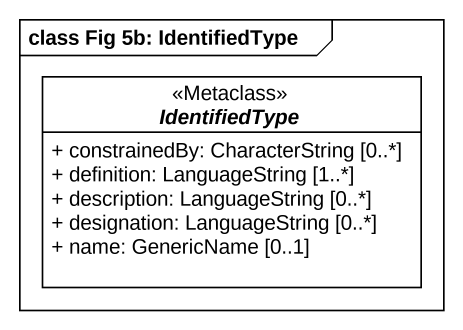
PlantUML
@startuml
mainframe class Fig 5b: IdentifiedType
hide circle
hide empty members
skinparam classAttributeIconSize 0
abstract class IdentifiedType <<Metaclass>> #FFFFFF {
  + constrainedBy: CharacterString [0..*]
  + definition: LanguageString [1..*]
  + description: LanguageString [0..*]
  + designation: LanguageString [0..*]
  + name: GenericName [0..1]
}
@enduml
